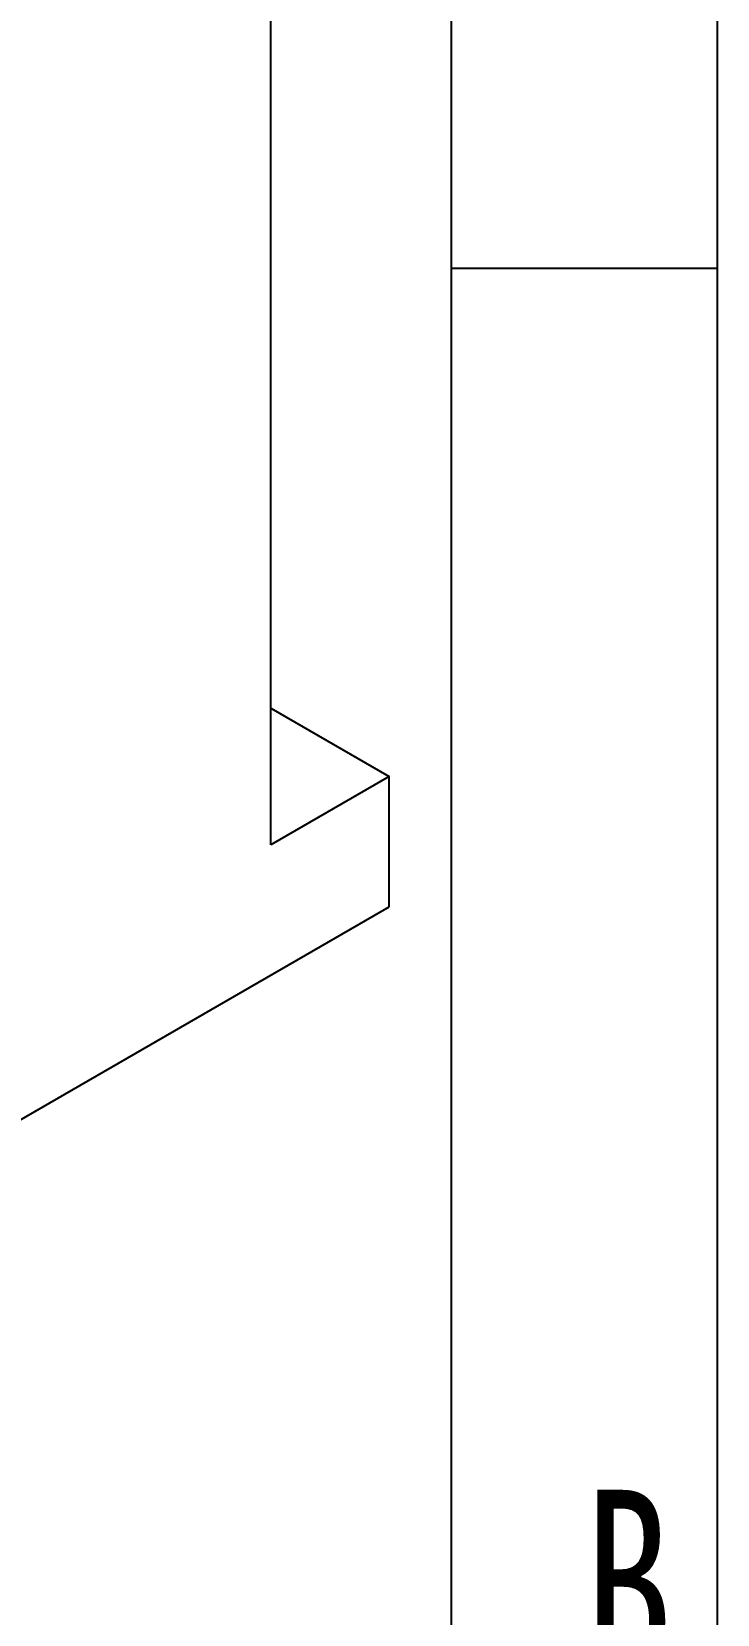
# Model space of a CAD drawing. Header units: millimetres. Extents: x 0 to 210, y 0 to 297.
# Drawn here: x 197.11 to 210, y 223.2 to 252.96 of the extents above; entities that cross this region are included whole.
import ezdxf

# ---------------------------------------------------------------- set-up
doc = ezdxf.new("R2010")
doc.units = ezdxf.units.MM
doc.layers.add('图框', color=7, linetype='Continuous')
doc.styles.add('SLDTEXTSTYLE5', font='TXT', dxfattribs={"width": 0.7})

msp = doc.modelspace()

# ---------------------------------------------------------------- linework, layer by layer
at = {"color": 7, "linetype": 'Continuous', "lineweight": 25}
for p, q in [((201.603, 237.669), (201.603, 257.266)), ((201.603, 240.237), (203.828, 238.953)), ((203.828, 238.953), (201.603, 237.669)), ((203.828, 236.503), (203.828, 238.953)), ((181.943, 223.87), (203.828, 236.503))]:
    msp.add_line(p, q, dxfattribs=at)
at = {"layer": '图框'}
for p, q in [((210, 0), (210, 297)), ((210, 248.5), (205, 248.5))]:
    msp.add_line(p, q, dxfattribs=at)
at = {"layer": '图框', "lineweight": 25}
msp.add_line((205, 4.973), (205, 292), dxfattribs=at)

# ---------------------------------------------------------------- texts
at = {"layer": '图框', "insert": (208.32, 225.541), "char_height": 3.5, "attachment_point": 2, "style": 'SLDTEXTSTYLE5'}
msp.add_mtext('B', dxfattribs=at)

doc.saveas('drawing.dxf')
